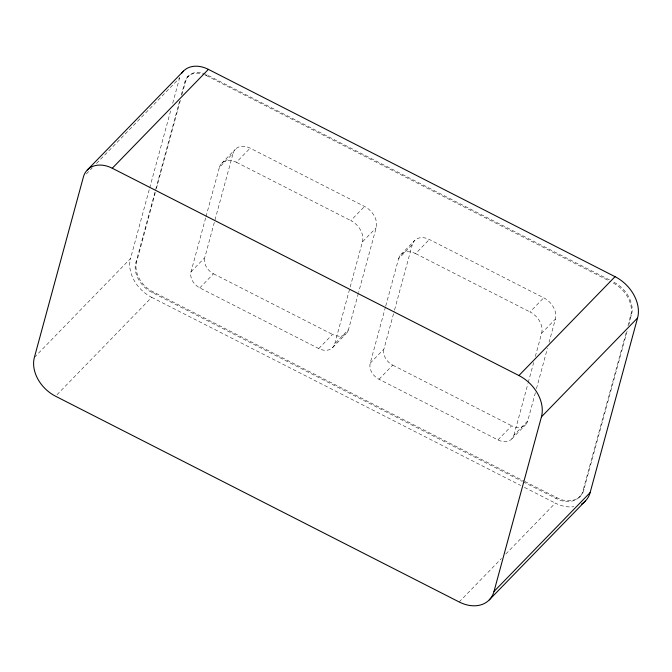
<?xml version="1.0" encoding="UTF-8"?>
<svg xmlns="http://www.w3.org/2000/svg" width="672" height="672" viewBox="0 0 672 672"><rect width="100%" height="100%" fill="white"/><g stroke="black" fill="none" stroke-linecap="round" stroke-linejoin="round"><path stroke-width="0.5" stroke-dasharray="3.36 2.52" d="M179.525 101.338L135.282 265.012A25.309 18.908 44.2 0 0 149.554 291.178L522.186 481.337M155.274 192.62L136.055 264.222A25.309 18.908 44.2 0 0 150.318 290.388L523.883 481.026M627.976 326.012L631.302 312.866A27.401 20.471 44.2 0 0 615.854 284.542L612.629 282.677L613.393 281.887L616.619 283.752A27.401 20.471 44.2 0 1 632.066 312.077L629.017 324.206M34.381 357.403L130.511 258.535L149.411 188.966M149.688 187.958L170.772 110.334M172.696 103.278L179.542 78.078A27.006 20.177 44.2 0 1 180.466 75.491M181.171 95.264L185.497 80.027A20 14.944 44.2 0 1 203.893 74.483M156.374 188.572L180.566 99.532M181.944 94.475L186.262 79.237A20 14.944 44.2 0 1 204.666 73.693L611.528 280.938M358.361 293.303L348.499 329.599L334.765 343.728A14.994 11.197 44.2 0 1 318.746 348.558L199.786 287.91A13.415 10.021 44.2 0 1 191.008 271.807L205.733 217.602M206.01 216.602L219.374 167.412L233.1 153.292A15.96 11.92 44.2 0 1 250.16 148.151L364.552 206.464A17.741 13.255 44.2 0 1 376.169 227.766L358.638 292.295M191.008 271.807L204.742 257.687L233.1 153.292M334.765 343.728L362.435 241.886L376.169 227.766M535.374 392.725L527.705 420.958L513.971 435.078A14.994 11.197 44.2 0 1 497.952 439.908L378.991 379.268A13.415 10.021 44.2 0 1 370.213 363.166L385.484 306.953M385.753 305.945L398.572 258.77L412.306 244.642A15.96 11.92 44.2 0 1 429.358 239.501L543.757 297.814A17.741 13.255 44.2 0 1 555.374 319.116L549.066 342.308M370.213 363.166L383.939 349.037L394.304 310.892M394.582 309.893L412.306 244.642M513.971 435.078L527.94 383.653M528.217 382.645L533.694 362.485M535.34 356.429L541.64 333.245L555.374 319.116M536.466 388.693L547.428 348.356M523.118 481.816L558.911 499.859A25.578 19.11 44.2 0 0 582.439 492.761L626.321 332.086M524.824 481.496L559.675 499.069A25.578 19.11 44.2 0 0 583.212 491.971L627.094 331.296M86.327 173.947L92.148 167.958M96.516 163.464L179.542 78.078M187.706 76.784L188.471 75.995M184.75 82.11L185.514 81.32M204.725 74.852L206.38 75.583L207.152 74.794M221.684 163.296L235.41 149.176M135.811 262.223L136.584 261.433M219.374 167.412A15.96 11.92 44.2 0 1 236.426 162.271L250.16 148.151M152.544 292.908L153.317 292.118M57.002 394.708L151.67 297.335A32.315 24.142 44.2 0 1 130.511 258.535M199.786 287.91L213.52 273.79A13.415 10.021 44.2 0 1 204.742 257.687M362.435 241.886A17.741 13.255 44.2 0 0 350.818 220.584L364.552 206.464M400.882 254.646L414.616 240.526M318.746 348.558L332.48 334.429A14.994 11.197 44.2 0 0 348.499 329.599M398.572 258.77A15.96 11.92 44.2 0 1 415.624 253.621L429.358 239.501M332.598 347.592L346.332 333.472M378.991 379.268L392.725 365.14A13.415 10.021 44.2 0 1 383.939 349.037M541.64 333.245A17.741 13.255 44.2 0 0 530.023 311.942L543.757 297.814M497.952 439.908L511.686 425.788A14.994 11.197 44.2 0 0 527.705 420.958M630.731 315.874L631.495 315.084M511.795 438.95L525.529 424.822M555.786 498.473L556.559 497.675M459.178 601.978L501.413 558.533M505.789 554.039L555.307 503.101A32.584 24.343 44.2 0 0 573.796 506.688M583.38 490.148L584.144 489.359M579.617 496.91L580.381 496.121M206.38 75.583L610.756 281.728M236.426 162.271L350.818 220.584M415.624 253.621L530.023 311.942M213.52 273.79L332.48 334.429M392.725 365.14L511.686 425.788M151.67 297.335L520.733 485.478M524.471 487.385L555.307 503.101"/><path stroke-width="1.01" d="M208.396 69.367L112.266 168.244A27.006 20.177 44.2 0 0 83.412 176.946L34.381 357.403A32.315 24.142 44.2 0 0 55.541 396.211L459.178 601.978A32.584 24.343 44.2 0 0 493.996 591.478L541.439 416.85L637.568 317.982A34.406 25.704 44.2 0 0 615.04 276.662L208.396 69.367A27.006 20.177 44.2 0 0 181.776 73.156M581.65 503.975A32.584 24.343 44.2 0 0 590.125 492.601L637.568 317.982M87.318 169.974L183.448 71.106M541.439 416.85A34.406 25.704 44.2 0 0 518.91 375.539L615.04 276.662M493.996 591.478L590.125 492.601M489.275 599.878L585.404 501.01M112.266 168.244L518.91 375.539"/></g></svg>
